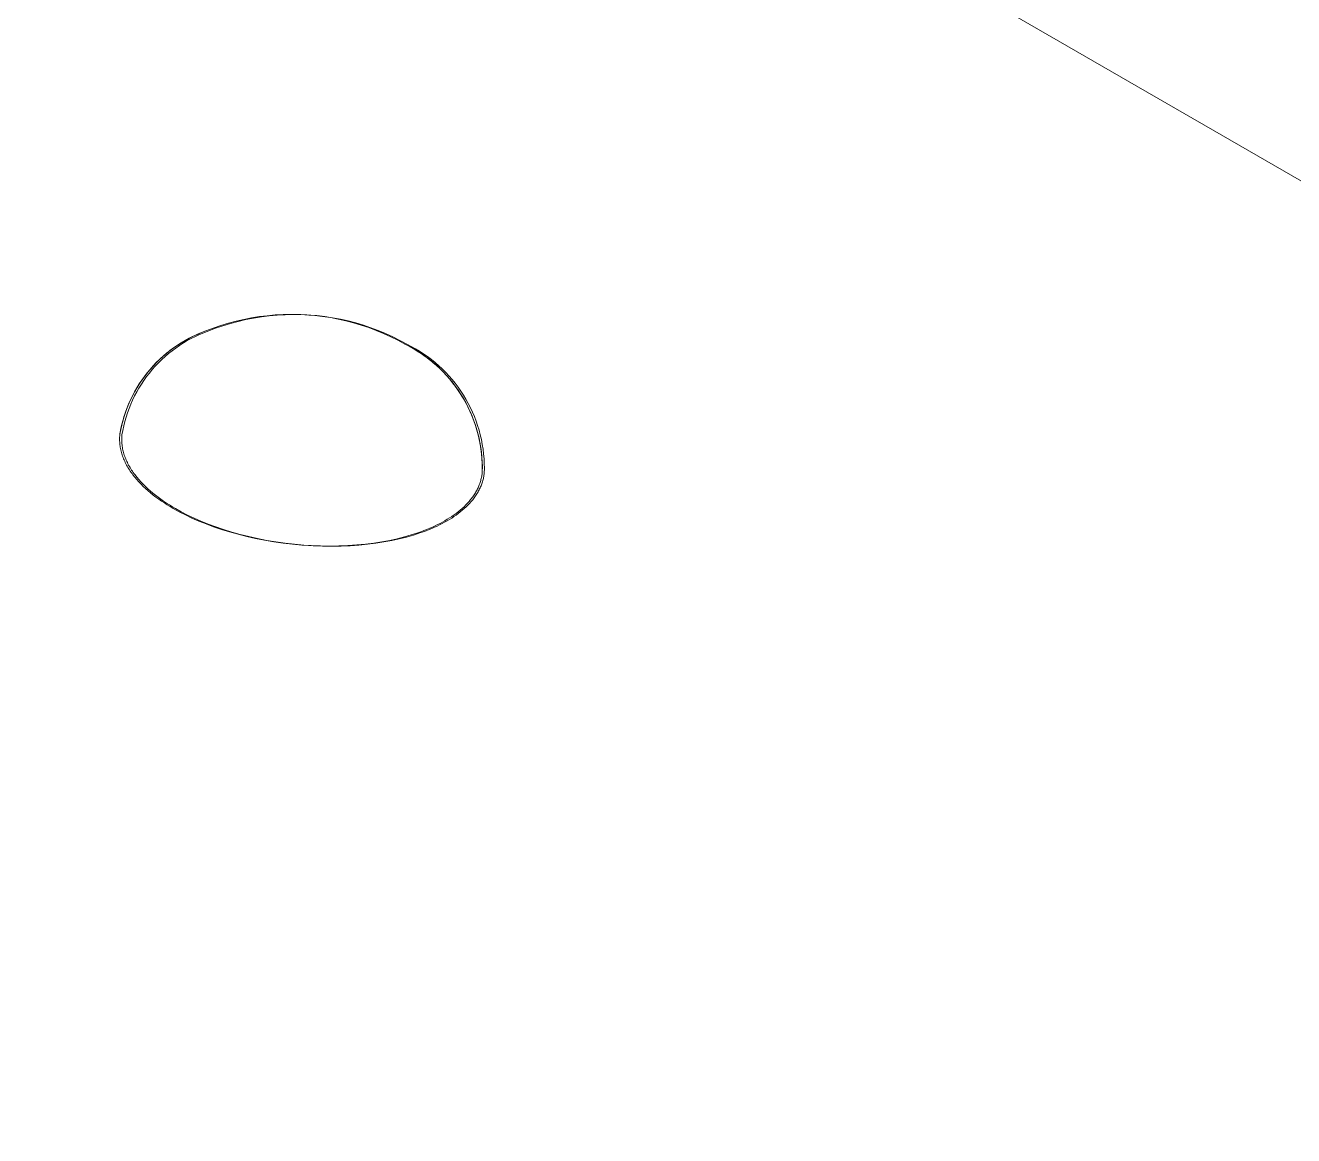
# Model space of a CAD drawing. Header units: inches. Extents: x -4 to 147, y -1 to 99.
# Drawn here: x 133.913 to 135.537, y 38.566 to 39.989 of the extents above; entities that cross this region are included whole.
import ezdxf

# ---------------------------------------------------------------- set-up
doc = ezdxf.new("R2010")
doc.units = ezdxf.units.IN
doc.layers.add('ZANO_R', color=7, linetype='Continuous', lineweight=0)

msp = doc.modelspace()

# ---------------------------------------------------------------- linework, layer by layer
at = {"layer": 'ZANO_R'}
for p, q in [((133.74971, 40.827), (140.13003, 37.14332)), ((134.20233, 39.61376), (134.21236, 39.61536)), ((134.20233, 39.61376), (134.21236, 39.61536)), ((134.20233, 39.61376), (134.21236, 39.61536)), ((134.20233, 39.61376), (134.21236, 39.61536)), ((134.20502, 39.61356), (134.21505, 39.61517)), ((134.21236, 39.61536), (134.22245, 39.61662)), ((134.21236, 39.61536), (134.22245, 39.61662)), ((134.21236, 39.61536), (134.22245, 39.61662)), ((134.21236, 39.61536), (134.22245, 39.61662)), ((134.21505, 39.61517), (134.22513, 39.61642)), ((134.22245, 39.61662), (134.23257, 39.61753)), ((134.22245, 39.61662), (134.23257, 39.61753)), ((134.22245, 39.61662), (134.23257, 39.61753)), ((134.22245, 39.61662), (134.23257, 39.61753)), ((134.22513, 39.61642), (134.23526, 39.61733)), ((134.23257, 39.61753), (134.24271, 39.61809)), ((134.23257, 39.61753), (134.24271, 39.61809)), ((134.23257, 39.61753), (134.24271, 39.61809)), ((134.23257, 39.61753), (134.24271, 39.61809)), ((134.23526, 39.61733), (134.2454, 39.61789)), ((134.24271, 39.61809), (134.25287, 39.6183)), ((134.24271, 39.61809), (134.25287, 39.6183)), ((134.24271, 39.61809), (134.25287, 39.61829)), ((134.24271, 39.61809), (134.25287, 39.61829)), ((134.2454, 39.61789), (134.25556, 39.6181)), ((134.25287, 39.6183), (134.26303, 39.61816)), ((134.25287, 39.6183), (134.26303, 39.61816)), ((134.25287, 39.61829), (134.26303, 39.61815)), ((134.25287, 39.61829), (134.26303, 39.61815)), ((134.25556, 39.6181), (134.26572, 39.61796)), ((134.26303, 39.61816), (134.27318, 39.61766)), ((134.26303, 39.61816), (134.27318, 39.61766)), ((134.26303, 39.61815), (134.27318, 39.61766)), ((134.26303, 39.61815), (134.27318, 39.61766)), ((134.26572, 39.61796), (134.27587, 39.61747)), ((134.27318, 39.61766), (134.28331, 39.61682)), ((134.27318, 39.61766), (134.28331, 39.61682)), ((134.27318, 39.61766), (134.28331, 39.61682)), ((134.27318, 39.61766), (134.28331, 39.61682)), ((134.27587, 39.61747), (134.286, 39.61663)), ((134.28331, 39.61682), (134.2934, 39.61563)), ((134.28331, 39.61682), (134.2934, 39.61563)), ((134.28331, 39.61682), (134.2934, 39.61564)), ((134.28331, 39.61682), (134.2934, 39.61564)), ((134.286, 39.61663), (134.29609, 39.61544)), ((134.2934, 39.61564), (134.30345, 39.6141)), ((134.2934, 39.61564), (134.30345, 39.6141)), ((134.2934, 39.61563), (134.30345, 39.6141)), ((134.2934, 39.61563), (134.30345, 39.6141)), ((134.29609, 39.61544), (134.30614, 39.6139)), ((134.14382, 39.59699), (134.15331, 39.60062)), ((134.14382, 39.59699), (134.15331, 39.60062)), ((134.14382, 39.59699), (134.15331, 39.60062)), ((134.14382, 39.59699), (134.15331, 39.60062)), ((134.1465, 39.5968), (134.156, 39.60043)), ((134.15331, 39.60062), (134.16292, 39.60392)), ((134.15331, 39.60062), (134.16292, 39.60392)), ((134.15331, 39.60062), (134.16292, 39.60392)), ((134.15331, 39.60062), (134.16292, 39.60392)), ((134.156, 39.60043), (134.16561, 39.60373)), ((134.16292, 39.60392), (134.17264, 39.60689)), ((134.16292, 39.60392), (134.17264, 39.60689)), ((134.16292, 39.60392), (134.17264, 39.60689)), ((134.16292, 39.60392), (134.17264, 39.60689)), ((134.16561, 39.60373), (134.17533, 39.60669)), ((134.17264, 39.60689), (134.18245, 39.60952)), ((134.17264, 39.60689), (134.18245, 39.60952)), ((134.17264, 39.60689), (134.18245, 39.60952)), ((134.17264, 39.60689), (134.18245, 39.60952)), ((134.17533, 39.60669), (134.18514, 39.60932)), ((134.18245, 39.60952), (134.19235, 39.61181)), ((134.18245, 39.60952), (134.19235, 39.61181)), ((134.18245, 39.60952), (134.19235, 39.61181)), ((134.18245, 39.60952), (134.19235, 39.61181)), ((134.18514, 39.60932), (134.19504, 39.61161)), ((134.19235, 39.61181), (134.20233, 39.61376)), ((134.19235, 39.61181), (134.20233, 39.61376)), ((134.19235, 39.61181), (134.20233, 39.61376)), ((134.19235, 39.61181), (134.20233, 39.61376)), ((134.19504, 39.61161), (134.20502, 39.61356)), ((134.30345, 39.6141), (134.31343, 39.61222)), ((134.30345, 39.6141), (134.31343, 39.61222)), ((134.30345, 39.6141), (134.31343, 39.61222)), ((134.30345, 39.6141), (134.31343, 39.61222)), ((134.30614, 39.6139), (134.31612, 39.61202)), ((134.31343, 39.61222), (134.32335, 39.61)), ((134.31343, 39.61222), (134.32335, 39.61)), ((134.31343, 39.61222), (134.32335, 39.61)), ((134.31343, 39.61222), (134.32335, 39.61)), ((134.31612, 39.61202), (134.32604, 39.6098)), ((134.32335, 39.61), (134.33318, 39.60743)), ((134.32335, 39.61), (134.33318, 39.60743)), ((134.32335, 39.61), (134.33318, 39.60743)), ((134.32335, 39.61), (134.33318, 39.60743)), ((134.32604, 39.6098), (134.33587, 39.60724)), ((134.33318, 39.60743), (134.34292, 39.60453)), ((134.33318, 39.60743), (134.34292, 39.60453)), ((134.33318, 39.60743), (134.34292, 39.60453)), ((134.33318, 39.60743), (134.34292, 39.60453)), ((134.33587, 39.60724), (134.34561, 39.60434)), ((134.34292, 39.60453), (134.35255, 39.6013)), ((134.34292, 39.60453), (134.35255, 39.6013)), ((134.34292, 39.60453), (134.35256, 39.6013)), ((134.34292, 39.60453), (134.35256, 39.6013)), ((134.34561, 39.60434), (134.35524, 39.6011)), ((134.35255, 39.6013), (134.36207, 39.59773)), ((134.35255, 39.6013), (134.36207, 39.59773)), ((134.35256, 39.6013), (134.36207, 39.59773)), ((134.35256, 39.6013), (134.36207, 39.59773)), ((134.35524, 39.6011), (134.36476, 39.59754)), ((134.11229, 39.58182), (134.11732, 39.5848)), ((134.11229, 39.58182), (134.11732, 39.5848)), ((134.11245, 39.5819), (134.11745, 39.58486)), ((134.11271, 39.58203), (134.11767, 39.58496)), ((134.11498, 39.58163), (134.12, 39.5846)), ((134.11732, 39.5848), (134.12244, 39.5876)), ((134.11732, 39.5848), (134.12244, 39.5876)), ((134.11745, 39.58486), (134.12255, 39.58764)), ((134.11767, 39.58496), (134.12273, 39.58772)), ((134.12, 39.5846), (134.12513, 39.5874)), ((134.12244, 39.5876), (134.12766, 39.59022)), ((134.12244, 39.5876), (134.12766, 39.59022)), ((134.12255, 39.58764), (134.12774, 39.59025)), ((134.12273, 39.58772), (134.12788, 39.5903)), ((134.12513, 39.5874), (134.13035, 39.59003)), ((134.12766, 39.59022), (134.13297, 39.59266)), ((134.12766, 39.59022), (134.13297, 39.59266)), ((134.12774, 39.59025), (134.13302, 39.59268)), ((134.12788, 39.5903), (134.13312, 39.59271)), ((134.13035, 39.59003), (134.13566, 39.59247)), ((134.13297, 39.59266), (134.13835, 39.59492)), ((134.13297, 39.59266), (134.13835, 39.59492)), ((134.13302, 39.59268), (134.13838, 39.59493)), ((134.13312, 39.59271), (134.13843, 39.59494)), ((134.13566, 39.59247), (134.14104, 39.59473)), ((134.13835, 39.59492), (134.14382, 39.59699)), ((134.13835, 39.59492), (134.14382, 39.59699)), ((134.13838, 39.59493), (134.14382, 39.59699)), ((134.13843, 39.59494), (134.14382, 39.59699)), ((134.14104, 39.59473), (134.1465, 39.5968)), ((134.36207, 39.59773), (134.37146, 39.59384)), ((134.36207, 39.59773), (134.37146, 39.59384)), ((134.36207, 39.59773), (134.37146, 39.59384)), ((134.36207, 39.59773), (134.37146, 39.59384)), ((134.36476, 39.59754), (134.37415, 39.59365)), ((134.37146, 39.59384), (134.38071, 39.58963)), ((134.37146, 39.59384), (134.38071, 39.58963)), ((134.37146, 39.59384), (134.38071, 39.58963)), ((134.37146, 39.59384), (134.38071, 39.58963)), ((134.37415, 39.59365), (134.3834, 39.58943)), ((134.38071, 39.58963), (134.3898, 39.5851)), ((134.38071, 39.58963), (134.3898, 39.5851)), ((134.38071, 39.58963), (134.3898, 39.5851)), ((134.38071, 39.58963), (134.3898, 39.5851)), ((134.3834, 39.58943), (134.39249, 39.58491)), ((134.3898, 39.5851), (134.39874, 39.58026)), ((134.3898, 39.5851), (134.39874, 39.58026)), ((134.3898, 39.5851), (134.39874, 39.58026)), ((134.3898, 39.5851), (134.39874, 39.58026)), ((134.39249, 39.58491), (134.40143, 39.58007)), ((134.08885, 39.56445), (134.09329, 39.56824)), ((134.08885, 39.56445), (134.09329, 39.56824)), ((134.08911, 39.56465), (134.09353, 39.56842)), ((134.08952, 39.56497), (134.09392, 39.5687)), ((134.09154, 39.56426), (134.09598, 39.56805)), ((134.09329, 39.56824), (134.09787, 39.57188)), ((134.09329, 39.56824), (134.09787, 39.57188)), ((134.09353, 39.56842), (134.09809, 39.57203)), ((134.09392, 39.5687), (134.09845, 39.57227)), ((134.09598, 39.56805), (134.10055, 39.57169)), ((134.09787, 39.57188), (134.10256, 39.57536)), ((134.09787, 39.57188), (134.10256, 39.57536)), ((134.09809, 39.57203), (134.10276, 39.57548)), ((134.09845, 39.57227), (134.10309, 39.57568)), ((134.10055, 39.57169), (134.10525, 39.57516)), ((134.10256, 39.57536), (134.10737, 39.57867)), ((134.10256, 39.57536), (134.10737, 39.57867)), ((134.10276, 39.57548), (134.10755, 39.57877)), ((134.10309, 39.57568), (134.10784, 39.57894)), ((134.10525, 39.57516), (134.11006, 39.57848)), ((134.10737, 39.57867), (134.11229, 39.58182)), ((134.10737, 39.57867), (134.11229, 39.58182)), ((134.10755, 39.57877), (134.11245, 39.5819)), ((134.10784, 39.57894), (134.11271, 39.58203)), ((134.11006, 39.57848), (134.11498, 39.58163)), ((134.39874, 39.58026), (134.40424, 39.57746)), ((134.39874, 39.58026), (134.40422, 39.57746)), ((134.39874, 39.58026), (134.40424, 39.57746)), ((134.39874, 39.58026), (134.40418, 39.57748)), ((134.40143, 39.58007), (134.40693, 39.57726)), ((134.40418, 39.57748), (134.40952, 39.57451)), ((134.40422, 39.57746), (134.4096, 39.57447)), ((134.40424, 39.57746), (134.40963, 39.57446)), ((134.40424, 39.57746), (134.40963, 39.57446)), ((134.40693, 39.57726), (134.41232, 39.57426)), ((134.40952, 39.57451), (134.41475, 39.57135)), ((134.4096, 39.57447), (134.41487, 39.5713)), ((134.40963, 39.57446), (134.41492, 39.57128)), ((134.40963, 39.57446), (134.41492, 39.57128)), ((134.41232, 39.57426), (134.41761, 39.57108)), ((134.41475, 39.57135), (134.41987, 39.56802)), ((134.41487, 39.5713), (134.42003, 39.56794)), ((134.41492, 39.57128), (134.4201, 39.56791)), ((134.41492, 39.57128), (134.4201, 39.56791)), ((134.41761, 39.57108), (134.42279, 39.56771)), ((134.41987, 39.56802), (134.42488, 39.56452)), ((134.42003, 39.56794), (134.42507, 39.56441)), ((134.4201, 39.56791), (134.42515, 39.56436)), ((134.4201, 39.56791), (134.42515, 39.56436)), ((134.42279, 39.56771), (134.42784, 39.56417)), ((134.07246, 39.54782), (134.07634, 39.55219)), ((134.07246, 39.54782), (134.07634, 39.55219)), ((134.07276, 39.54815), (134.07663, 39.55248)), ((134.07325, 39.54867), (134.07711, 39.55295)), ((134.07515, 39.54763), (134.07903, 39.55199)), ((134.07634, 39.55219), (134.08037, 39.55642)), ((134.07634, 39.55219), (134.08037, 39.55642)), ((134.07663, 39.55248), (134.08065, 39.55668)), ((134.07711, 39.55295), (134.08111, 39.5571)), ((134.07903, 39.55199), (134.08306, 39.55622)), ((134.08037, 39.55642), (134.08454, 39.56051)), ((134.08037, 39.55642), (134.08454, 39.56051)), ((134.08065, 39.55668), (134.08481, 39.56074)), ((134.08111, 39.5571), (134.08525, 39.56111)), ((134.08306, 39.55622), (134.08723, 39.56031)), ((134.08454, 39.56051), (134.08885, 39.56445)), ((134.08454, 39.56051), (134.08885, 39.56445)), ((134.08481, 39.56074), (134.08911, 39.56465)), ((134.08525, 39.56111), (134.08952, 39.56497)), ((134.08723, 39.56031), (134.09154, 39.56426)), ((134.42488, 39.56452), (134.42976, 39.56084)), ((134.42507, 39.56441), (134.42999, 39.5607)), ((134.42515, 39.56436), (134.43008, 39.56065)), ((134.42515, 39.56436), (134.43008, 39.56065)), ((134.42784, 39.56417), (134.43277, 39.56045)), ((134.42976, 39.56084), (134.43451, 39.557)), ((134.42999, 39.5607), (134.43477, 39.55683)), ((134.43008, 39.56065), (134.43487, 39.55676)), ((134.43008, 39.56065), (134.43487, 39.55676)), ((134.43277, 39.56045), (134.43756, 39.55656)), ((134.43451, 39.557), (134.43913, 39.553)), ((134.43477, 39.55683), (134.43941, 39.55279)), ((134.43487, 39.55676), (134.43953, 39.5527)), ((134.43487, 39.55676), (134.43953, 39.5527)), ((134.43756, 39.55656), (134.44222, 39.55251)), ((134.43913, 39.553), (134.4436, 39.54884)), ((134.43941, 39.55279), (134.44392, 39.54859)), ((134.43953, 39.5527), (134.44404, 39.54849)), ((134.43953, 39.5527), (134.44404, 39.54849)), ((134.44222, 39.55251), (134.44673, 39.5483)), ((134.05851, 39.5291), (134.06175, 39.53396)), ((134.05851, 39.5291), (134.06175, 39.53396)), ((134.05882, 39.52957), (134.06206, 39.53439)), ((134.05932, 39.53032), (134.06257, 39.53508)), ((134.0612, 39.52891), (134.06444, 39.53376)), ((134.06175, 39.53396), (134.06516, 39.5387)), ((134.06175, 39.53396), (134.06516, 39.5387)), ((134.06206, 39.53439), (134.06547, 39.53909)), ((134.06257, 39.53508), (134.06598, 39.53973)), ((134.06444, 39.53376), (134.06785, 39.53851)), ((134.06516, 39.5387), (134.06874, 39.54333)), ((134.06516, 39.5387), (134.06874, 39.54333)), ((134.06547, 39.53909), (134.06904, 39.54368)), ((134.06598, 39.53973), (134.06954, 39.54426)), ((134.06785, 39.53851), (134.07142, 39.54313)), ((134.06874, 39.54333), (134.07246, 39.54782)), ((134.06874, 39.54333), (134.07246, 39.54782)), ((134.06904, 39.54368), (134.07276, 39.54815)), ((134.06954, 39.54426), (134.07325, 39.54867)), ((134.07142, 39.54313), (134.07515, 39.54763)), ((134.4436, 39.54884), (134.44793, 39.54453)), ((134.44392, 39.54859), (134.44827, 39.54424)), ((134.44404, 39.54849), (134.4484, 39.54412)), ((134.44404, 39.54849), (134.4484, 39.54412)), ((134.44673, 39.5483), (134.45109, 39.54393)), ((134.44793, 39.54453), (134.45211, 39.54008)), ((134.44827, 39.54424), (134.45247, 39.53974)), ((134.4484, 39.54412), (134.4526, 39.5396)), ((134.4484, 39.54412), (134.4526, 39.5396)), ((134.45109, 39.54393), (134.45529, 39.53941)), ((134.45211, 39.54008), (134.45613, 39.53548)), ((134.45247, 39.53974), (134.45651, 39.53509)), ((134.4526, 39.5396), (134.45665, 39.53494)), ((134.4526, 39.5396), (134.45665, 39.53494)), ((134.45529, 39.53941), (134.45934, 39.53475)), ((134.45613, 39.53548), (134.46, 39.53074)), ((134.45651, 39.53509), (134.46038, 39.53031)), ((134.45665, 39.53494), (134.46053, 39.53014)), ((134.45665, 39.53494), (134.46053, 39.53014)), ((134.45934, 39.53475), (134.46322, 39.52995)), ((134.04981, 39.5139), (134.05253, 39.51907)), ((134.04981, 39.5139), (134.05253, 39.51907)), ((134.0501, 39.51448), (134.05283, 39.51961)), ((134.05058, 39.51542), (134.05332, 39.52048)), ((134.05249, 39.51371), (134.05522, 39.51887)), ((134.05253, 39.51907), (134.05543, 39.52414)), ((134.05253, 39.51907), (134.05543, 39.52414)), ((134.05283, 39.51961), (134.05574, 39.52464)), ((134.05332, 39.52048), (134.05624, 39.52545)), ((134.05522, 39.51887), (134.05812, 39.52394)), ((134.05543, 39.52414), (134.05851, 39.5291)), ((134.05543, 39.52414), (134.05851, 39.5291)), ((134.05574, 39.52464), (134.05882, 39.52957)), ((134.05624, 39.52545), (134.05932, 39.53032)), ((134.05812, 39.52394), (134.0612, 39.52891)), ((134.46, 39.53074), (134.46369, 39.52588)), ((134.46038, 39.53031), (134.46409, 39.5254)), ((134.46053, 39.53014), (134.46424, 39.52521)), ((134.46053, 39.53014), (134.46424, 39.52521)), ((134.46322, 39.52995), (134.46693, 39.52501)), ((134.46369, 39.52588), (134.46722, 39.52089)), ((134.46409, 39.5254), (134.46762, 39.52036)), ((134.46424, 39.52521), (134.46778, 39.52015)), ((134.46424, 39.52521), (134.46778, 39.52015)), ((134.46693, 39.52501), (134.47047, 39.51996)), ((134.46722, 39.52089), (134.47058, 39.51579)), ((134.46762, 39.52036), (134.47098, 39.5152)), ((134.46778, 39.52015), (134.47114, 39.51497)), ((134.46778, 39.52015), (134.47114, 39.51497)), ((134.47047, 39.51996), (134.47383, 39.51478)), ((134.04271, 39.49788), (134.04489, 39.5033)), ((134.04271, 39.49788), (134.04489, 39.5033)), ((134.04296, 39.49858), (134.04516, 39.50396)), ((134.04338, 39.4997), (134.0456, 39.50502)), ((134.04489, 39.5033), (134.04726, 39.50864)), ((134.04489, 39.5033), (134.04726, 39.50864)), ((134.04516, 39.50396), (134.04754, 39.50926)), ((134.0454, 39.49769), (134.04758, 39.50311)), ((134.0456, 39.50502), (134.048, 39.51026)), ((134.04726, 39.50864), (134.04981, 39.5139)), ((134.04726, 39.50864), (134.04981, 39.5139)), ((134.04754, 39.50926), (134.0501, 39.51448)), ((134.04758, 39.50311), (134.04995, 39.50845)), ((134.048, 39.51026), (134.05058, 39.51542)), ((134.04995, 39.50845), (134.05249, 39.51371)), ((134.47058, 39.51579), (134.47375, 39.51057)), ((134.47098, 39.5152), (134.47416, 39.50992)), ((134.47114, 39.51497), (134.47431, 39.50968)), ((134.47114, 39.51497), (134.47431, 39.50968)), ((134.47375, 39.51057), (134.47675, 39.50524)), ((134.47383, 39.51478), (134.477, 39.50948)), ((134.47416, 39.50992), (134.47715, 39.50454)), ((134.47431, 39.50968), (134.4773, 39.50428)), ((134.47431, 39.50968), (134.4773, 39.50428)), ((134.47675, 39.50524), (134.47956, 39.49982)), ((134.477, 39.50948), (134.47999, 39.50408)), ((134.47715, 39.50454), (134.47995, 39.49906)), ((134.4773, 39.50428), (134.4801, 39.49877)), ((134.4773, 39.50428), (134.4801, 39.49877)), ((134.47999, 39.50408), (134.48279, 39.49858)), ((134.03731, 39.48122), (134.03892, 39.48684)), ((134.03731, 39.48122), (134.03892, 39.48684)), ((134.0375, 39.48203), (134.03913, 39.48761)), ((134.03781, 39.48334), (134.03948, 39.48886)), ((134.03892, 39.48684), (134.04072, 39.49239)), ((134.03892, 39.48684), (134.04072, 39.49239)), ((134.03913, 39.48761), (134.04095, 39.49312)), ((134.03948, 39.48886), (134.04134, 39.49431)), ((134.04, 39.48103), (134.04161, 39.48664)), ((134.04072, 39.49239), (134.04271, 39.49788)), ((134.04072, 39.49239), (134.04271, 39.49788)), ((134.04095, 39.49312), (134.04296, 39.49858)), ((134.04134, 39.49431), (134.04338, 39.4997)), ((134.04161, 39.48664), (134.04341, 39.4922)), ((134.04341, 39.4922), (134.0454, 39.49769)), ((134.47956, 39.49982), (134.48218, 39.4943)), ((134.47995, 39.49906), (134.48256, 39.49349)), ((134.4801, 39.49877), (134.4827, 39.49318)), ((134.4801, 39.49877), (134.4827, 39.49318)), ((134.48218, 39.4943), (134.48461, 39.48869)), ((134.48256, 39.49349), (134.48497, 39.48783)), ((134.4827, 39.49318), (134.48511, 39.48749)), ((134.4827, 39.49318), (134.48511, 39.48749)), ((134.48279, 39.49858), (134.48539, 39.49298)), ((134.48461, 39.48869), (134.48685, 39.48301)), ((134.48497, 39.48783), (134.48719, 39.48208)), ((134.48511, 39.48749), (134.48732, 39.48173)), ((134.48511, 39.48749), (134.48732, 39.48173)), ((134.48539, 39.49298), (134.4878, 39.4873)), ((134.4878, 39.4873), (134.49001, 39.48153)), ((134.03365, 39.46409), (134.03468, 39.46984)), ((134.03365, 39.46409), (134.03468, 39.46984)), ((134.03375, 39.46501), (134.03481, 39.47072)), ((134.03393, 39.4665), (134.03503, 39.47216)), ((134.03468, 39.46984), (134.03589, 39.47555)), ((134.03468, 39.46984), (134.03589, 39.47555)), ((134.03481, 39.47072), (134.03606, 39.4764)), ((134.03503, 39.47216), (134.03633, 39.47777)), ((134.03589, 39.47555), (134.03731, 39.48122)), ((134.03589, 39.47555), (134.03731, 39.48122)), ((134.03606, 39.4764), (134.0375, 39.48203)), ((134.03633, 39.47777), (134.03781, 39.48334)), ((134.03634, 39.46389), (134.03736, 39.46965)), ((134.03736, 39.46965), (134.03858, 39.47536)), ((134.03858, 39.47536), (134.04, 39.48103)), ((134.48685, 39.48301), (134.48889, 39.47725)), ((134.48719, 39.48208), (134.4892, 39.47627)), ((134.48732, 39.48173), (134.48932, 39.47589)), ((134.48732, 39.48173), (134.48932, 39.47589)), ((134.48889, 39.47725), (134.49073, 39.47142)), ((134.4892, 39.47627), (134.49101, 39.47039)), ((134.48932, 39.47589), (134.49112, 39.46999)), ((134.48932, 39.47589), (134.49112, 39.46999)), ((134.49001, 39.48153), (134.49201, 39.4757)), ((134.49073, 39.47142), (134.49236, 39.46553)), ((134.49101, 39.47039), (134.49262, 39.46444)), ((134.49112, 39.46999), (134.49272, 39.46402)), ((134.49112, 39.46999), (134.49272, 39.46402)), ((134.49201, 39.4757), (134.49381, 39.46979)), ((134.49381, 39.46979), (134.49541, 39.46383)), ((134.03335, 39.45927), (134.03333, 39.45766)), ((134.03335, 39.45927), (134.03333, 39.45766)), ((134.03333, 39.45766), (134.03336, 39.45604)), ((134.03333, 39.45766), (134.03336, 39.45604)), ((134.0334, 39.46088), (134.03335, 39.45927)), ((134.0334, 39.46088), (134.03335, 39.45927)), ((134.03336, 39.45604), (134.03344, 39.45442)), ((134.03336, 39.45604), (134.03344, 39.45442)), ((134.03351, 39.46249), (134.0334, 39.46088)), ((134.03351, 39.46249), (134.0334, 39.46088)), ((134.03344, 39.45442), (134.03356, 39.4528)), ((134.03344, 39.45442), (134.03356, 39.4528)), ((134.03365, 39.46409), (134.03351, 39.46249)), ((134.03365, 39.46409), (134.03351, 39.46249)), ((134.03356, 39.4528), (134.03372, 39.45118)), ((134.03356, 39.4528), (134.03372, 39.45118)), ((134.03602, 39.45747), (134.03603, 39.45908)), ((134.03605, 39.45585), (134.03602, 39.45747)), ((134.03603, 39.45908), (134.03609, 39.46069)), ((134.03613, 39.45423), (134.03605, 39.45585)), ((134.03609, 39.46069), (134.0362, 39.46229)), ((134.03625, 39.45261), (134.03613, 39.45423)), ((134.0362, 39.46229), (134.03634, 39.46389)), ((134.03641, 39.45098), (134.03625, 39.45261)), ((134.49236, 39.46553), (134.4938, 39.4596)), ((134.49262, 39.46444), (134.49402, 39.45845)), ((134.49272, 39.46402), (134.4941, 39.45801)), ((134.49272, 39.46402), (134.4941, 39.45801)), ((134.4938, 39.4596), (134.49503, 39.45361)), ((134.49402, 39.45845), (134.49521, 39.45241)), ((134.4941, 39.45801), (134.49527, 39.45195)), ((134.4941, 39.45801), (134.49527, 39.45195)), ((134.49503, 39.45361), (134.49605, 39.44759)), ((134.49521, 39.45241), (134.49619, 39.44633)), ((134.49541, 39.46383), (134.49679, 39.45781)), ((134.49679, 39.45781), (134.49796, 39.45175)), ((134.03372, 39.45118), (134.03393, 39.44955)), ((134.03372, 39.45118), (134.03393, 39.44955)), ((134.03393, 39.44955), (134.03418, 39.44792)), ((134.03393, 39.44955), (134.03418, 39.44792)), ((134.03418, 39.44792), (134.03448, 39.44629)), ((134.03418, 39.44792), (134.03448, 39.44629)), ((134.03448, 39.44629), (134.03482, 39.44467)), ((134.03448, 39.44629), (134.03482, 39.44467)), ((134.03482, 39.44467), (134.03521, 39.44304)), ((134.03482, 39.44467), (134.03521, 39.44304)), ((134.03521, 39.44304), (134.03563, 39.44141)), ((134.03521, 39.44304), (134.03563, 39.44141)), ((134.03563, 39.44141), (134.0361, 39.43978)), ((134.03563, 39.44141), (134.0361, 39.43978)), ((134.0361, 39.43978), (134.03662, 39.43816)), ((134.0361, 39.43978), (134.03662, 39.43816)), ((134.03662, 39.44935), (134.03641, 39.45098)), ((134.03687, 39.44773), (134.03662, 39.44935)), ((134.03662, 39.43816), (134.03717, 39.43654)), ((134.03662, 39.43816), (134.03717, 39.43654)), ((134.03717, 39.4461), (134.03687, 39.44773)), ((134.03751, 39.44447), (134.03717, 39.4461)), ((134.03717, 39.43654), (134.03777, 39.43492)), ((134.03717, 39.43654), (134.03777, 39.43492)), ((134.03789, 39.44284), (134.03751, 39.44447)), ((134.03832, 39.44121), (134.03789, 39.44284)), ((134.03879, 39.43959), (134.03832, 39.44121)), ((134.03931, 39.43796), (134.03879, 39.43959)), ((134.03986, 39.43634), (134.03931, 39.43796)), ((134.04046, 39.43472), (134.03986, 39.43634)), ((134.49527, 39.45195), (134.49623, 39.44585)), ((134.49527, 39.45195), (134.49623, 39.44585)), ((134.49605, 39.44759), (134.49686, 39.44153)), ((134.49619, 39.44633), (134.49695, 39.44023)), ((134.49623, 39.44585), (134.49698, 39.43972)), ((134.49623, 39.44585), (134.49698, 39.43972)), ((134.49686, 39.44153), (134.49747, 39.43545)), ((134.49695, 39.44023), (134.49751, 39.4341)), ((134.49698, 39.43972), (134.49752, 39.43357)), ((134.49698, 39.43972), (134.49752, 39.43357)), ((134.49796, 39.45175), (134.49892, 39.44565)), ((134.49892, 39.44565), (134.49967, 39.43953)), ((134.49967, 39.43953), (134.5002, 39.43338)), ((134.03777, 39.43492), (134.03841, 39.4333)), ((134.03777, 39.43492), (134.03841, 39.4333)), ((134.03841, 39.4333), (134.03909, 39.43169)), ((134.03841, 39.4333), (134.03909, 39.43169)), ((134.03909, 39.43169), (134.03982, 39.43008)), ((134.03909, 39.43169), (134.03982, 39.43008)), ((134.03982, 39.43008), (134.04058, 39.42847)), ((134.03982, 39.43008), (134.04058, 39.42847)), ((134.0411, 39.4331), (134.04046, 39.43472)), ((134.04058, 39.42847), (134.04139, 39.42687)), ((134.04058, 39.42847), (134.04139, 39.42687)), ((134.04178, 39.43149), (134.0411, 39.4331)), ((134.04139, 39.42687), (134.04223, 39.42528)), ((134.04139, 39.42687), (134.04223, 39.42528)), ((134.04251, 39.42988), (134.04178, 39.43149)), ((134.04223, 39.42528), (134.04312, 39.42369)), ((134.04223, 39.42528), (134.04312, 39.42369)), ((134.04327, 39.42828), (134.04251, 39.42988)), ((134.04312, 39.42369), (134.04404, 39.4221)), ((134.04312, 39.42369), (134.04404, 39.4221)), ((134.04408, 39.42668), (134.04327, 39.42828)), ((134.04404, 39.4221), (134.045, 39.42053)), ((134.04404, 39.4221), (134.045, 39.42053)), ((134.04492, 39.42508), (134.04408, 39.42668)), ((134.04581, 39.42349), (134.04492, 39.42508)), ((134.045, 39.42053), (134.046, 39.41895)), ((134.045, 39.42053), (134.046, 39.41895)), ((134.04673, 39.42191), (134.04581, 39.42349)), ((134.04769, 39.42033), (134.04673, 39.42191)), ((134.04869, 39.41876), (134.04769, 39.42033)), ((134.49747, 39.43545), (134.49787, 39.42936)), ((134.49751, 39.4341), (134.49785, 39.42795)), ((134.49752, 39.43357), (134.49783, 39.42741)), ((134.49752, 39.43357), (134.49783, 39.42741)), ((134.49783, 39.42741), (134.49794, 39.42124)), ((134.49783, 39.42741), (134.49794, 39.42124)), ((134.49794, 39.42124), (134.49783, 39.41507)), ((134.49794, 39.42124), (134.49783, 39.41507)), ((134.49785, 39.42795), (134.49797, 39.4218)), ((134.49787, 39.42936), (134.49805, 39.42325)), ((134.49797, 39.4218), (134.49788, 39.41564)), ((134.49805, 39.42325), (134.49803, 39.41714)), ((134.5002, 39.43338), (134.50052, 39.42721)), ((134.50063, 39.42104), (134.50051, 39.41487)), ((134.50052, 39.42721), (134.50063, 39.42104)), ((134.046, 39.41895), (134.04704, 39.41739)), ((134.046, 39.41895), (134.04704, 39.41739)), ((134.04704, 39.41739), (134.04811, 39.41584)), ((134.04704, 39.41739), (134.04811, 39.41584)), ((134.04811, 39.41584), (134.04923, 39.41429)), ((134.04811, 39.41584), (134.04923, 39.41429)), ((134.04973, 39.4172), (134.04869, 39.41876)), ((134.04923, 39.41429), (134.05037, 39.41275)), ((134.04923, 39.41429), (134.05037, 39.41275)), ((134.0508, 39.41564), (134.04973, 39.4172)), ((134.05037, 39.41275), (134.05277, 39.4097)), ((134.05037, 39.41275), (134.05277, 39.4097)), ((134.05191, 39.41409), (134.0508, 39.41564)), ((134.05306, 39.41255), (134.05191, 39.41409)), ((134.05277, 39.4097), (134.05531, 39.40668)), ((134.05277, 39.4097), (134.05531, 39.40668)), ((134.05546, 39.4095), (134.05306, 39.41255)), ((134.05531, 39.40668), (134.05798, 39.40371)), ((134.05531, 39.40668), (134.05798, 39.40371)), ((134.058, 39.40649), (134.05546, 39.4095)), ((134.05798, 39.40371), (134.06077, 39.40078)), ((134.05798, 39.40371), (134.06077, 39.40078)), ((134.06066, 39.40351), (134.058, 39.40649)), ((134.49515, 39.40273), (134.49558, 39.40408)), ((134.49515, 39.40273), (134.49558, 39.40408)), ((134.49558, 39.40408), (134.49598, 39.40543)), ((134.49558, 39.40408), (134.49598, 39.40543)), ((134.49598, 39.40543), (134.49634, 39.40679)), ((134.49598, 39.40543), (134.49634, 39.40679)), ((134.49634, 39.40679), (134.49667, 39.40816)), ((134.49634, 39.40679), (134.49667, 39.40816)), ((134.49667, 39.40816), (134.49697, 39.40953)), ((134.49667, 39.40816), (134.49697, 39.40953)), ((134.49697, 39.40953), (134.49723, 39.41091)), ((134.49697, 39.40953), (134.49723, 39.41091)), ((134.49723, 39.41091), (134.49746, 39.41229)), ((134.49723, 39.41091), (134.49746, 39.41229)), ((134.49746, 39.41229), (134.49766, 39.41367)), ((134.49746, 39.41229), (134.49766, 39.41367)), ((134.49766, 39.41367), (134.49783, 39.41507)), ((134.49766, 39.41367), (134.49783, 39.41507)), ((134.49827, 39.40388), (134.49784, 39.40253)), ((134.49867, 39.40523), (134.49827, 39.40388)), ((134.49903, 39.4066), (134.49867, 39.40523)), ((134.49936, 39.40796), (134.49903, 39.4066)), ((134.49966, 39.40933), (134.49936, 39.40796)), ((134.49992, 39.41071), (134.49966, 39.40933)), ((134.50015, 39.41209), (134.49992, 39.41071)), ((134.50035, 39.41348), (134.50015, 39.41209)), ((134.50051, 39.41487), (134.50035, 39.41348)), ((134.06346, 39.40058), (134.06066, 39.40351)), ((134.06077, 39.40078), (134.06368, 39.39789)), ((134.06077, 39.40078), (134.06368, 39.39789)), ((134.06637, 39.3977), (134.06346, 39.40058)), ((134.06368, 39.39789), (134.06671, 39.39505)), ((134.06368, 39.39789), (134.06671, 39.39505)), ((134.0694, 39.39486), (134.06637, 39.3977)), ((134.06671, 39.39505), (134.06985, 39.39226)), ((134.06671, 39.39505), (134.06985, 39.39226)), ((134.07254, 39.39207), (134.0694, 39.39486)), ((134.06985, 39.39226), (134.07309, 39.38953)), ((134.06985, 39.39226), (134.07309, 39.38953)), ((134.07578, 39.38933), (134.07254, 39.39207)), ((134.07309, 39.38953), (134.07643, 39.38684)), ((134.07309, 39.38953), (134.07643, 39.38684)), ((134.07912, 39.38665), (134.07578, 39.38933)), ((134.48754, 39.38714), (134.48834, 39.38839)), ((134.48754, 39.38714), (134.48834, 39.38839)), ((134.48834, 39.38839), (134.48911, 39.38965)), ((134.48834, 39.38839), (134.48911, 39.38965)), ((134.48911, 39.38965), (134.48985, 39.39092)), ((134.48911, 39.38965), (134.48985, 39.39092)), ((134.48985, 39.39092), (134.49057, 39.3922)), ((134.48985, 39.39092), (134.49057, 39.3922)), ((134.49103, 39.3882), (134.49022, 39.38695)), ((134.49057, 39.3922), (134.49125, 39.39349)), ((134.49057, 39.3922), (134.49125, 39.39349)), ((134.4918, 39.38946), (134.49103, 39.3882)), ((134.49125, 39.39349), (134.4919, 39.39479)), ((134.49125, 39.39349), (134.4919, 39.39479)), ((134.49254, 39.39073), (134.4918, 39.38946)), ((134.4919, 39.39479), (134.49252, 39.39609)), ((134.4919, 39.39479), (134.49252, 39.39609)), ((134.49252, 39.39609), (134.49311, 39.3974)), ((134.49252, 39.39609), (134.49311, 39.3974)), ((134.49326, 39.39201), (134.49254, 39.39073)), ((134.49311, 39.3974), (134.49367, 39.39872)), ((134.49311, 39.3974), (134.49367, 39.39872)), ((134.49394, 39.3933), (134.49326, 39.39201)), ((134.49367, 39.39872), (134.4942, 39.40005)), ((134.49367, 39.39872), (134.4942, 39.40005)), ((134.49459, 39.39459), (134.49394, 39.3933)), ((134.4942, 39.40005), (134.49469, 39.40139)), ((134.4942, 39.40005), (134.49469, 39.40139)), ((134.49521, 39.3959), (134.49459, 39.39459)), ((134.49469, 39.40139), (134.49515, 39.40273)), ((134.49469, 39.40139), (134.49515, 39.40273)), ((134.4958, 39.39721), (134.49521, 39.3959)), ((134.49636, 39.39853), (134.4958, 39.39721)), ((134.49688, 39.39986), (134.49636, 39.39853)), ((134.49738, 39.40119), (134.49688, 39.39986)), ((134.49784, 39.40253), (134.49738, 39.40119)), ((134.07643, 39.38684), (134.07987, 39.38421)), ((134.07643, 39.38684), (134.07987, 39.38421)), ((134.08256, 39.38401), (134.07912, 39.38665)), ((134.07987, 39.38421), (134.08339, 39.38164)), ((134.07987, 39.38421), (134.08339, 39.38164)), ((134.08608, 39.38144), (134.08256, 39.38401)), ((134.08339, 39.38164), (134.08699, 39.37912)), ((134.08339, 39.38164), (134.08699, 39.37912)), ((134.08968, 39.37892), (134.08608, 39.38144)), ((134.08699, 39.37912), (134.09067, 39.37666)), ((134.08699, 39.37912), (134.09067, 39.37666)), ((134.09335, 39.37646), (134.08968, 39.37892)), ((134.09067, 39.37666), (134.09441, 39.37426)), ((134.09067, 39.37666), (134.09441, 39.37426)), ((134.0971, 39.37406), (134.09335, 39.37646)), ((134.09441, 39.37426), (134.09822, 39.37192)), ((134.09441, 39.37426), (134.09822, 39.37192)), ((134.10091, 39.37172), (134.0971, 39.37406)), ((134.09822, 39.37192), (134.10209, 39.36964)), ((134.09822, 39.37192), (134.10209, 39.36964)), ((134.10478, 39.36944), (134.10091, 39.37172)), ((134.47219, 39.36961), (134.47457, 39.37181)), ((134.47219, 39.36961), (134.47457, 39.37181)), ((134.47457, 39.37181), (134.47685, 39.37404)), ((134.47457, 39.37181), (134.47685, 39.37404)), ((134.47726, 39.37161), (134.47488, 39.36942)), ((134.47685, 39.37404), (134.47904, 39.37633)), ((134.47685, 39.37404), (134.47904, 39.37633)), ((134.47954, 39.37385), (134.47726, 39.37161)), ((134.47904, 39.37633), (134.48112, 39.37866)), ((134.47904, 39.37633), (134.48112, 39.37866)), ((134.48173, 39.37613), (134.47954, 39.37385)), ((134.48112, 39.37866), (134.48212, 39.37984)), ((134.48112, 39.37866), (134.48212, 39.37984)), ((134.48381, 39.37846), (134.48173, 39.37613)), ((134.48212, 39.37984), (134.48309, 39.38103)), ((134.48212, 39.37984), (134.48309, 39.38103)), ((134.48309, 39.38103), (134.48404, 39.38223)), ((134.48309, 39.38103), (134.48404, 39.38223)), ((134.48481, 39.37964), (134.48381, 39.37846)), ((134.48404, 39.38223), (134.48495, 39.38344)), ((134.48404, 39.38223), (134.48495, 39.38344)), ((134.48578, 39.38083), (134.48481, 39.37964)), ((134.48495, 39.38344), (134.48584, 39.38467)), ((134.48495, 39.38344), (134.48584, 39.38467)), ((134.48672, 39.38204), (134.48578, 39.38083)), ((134.48584, 39.38467), (134.4867, 39.3859)), ((134.48584, 39.38467), (134.4867, 39.3859)), ((134.4867, 39.3859), (134.48754, 39.38714)), ((134.4867, 39.3859), (134.48754, 39.38714)), ((134.48764, 39.38325), (134.48672, 39.38204)), ((134.48853, 39.38447), (134.48764, 39.38325)), ((134.48939, 39.3857), (134.48853, 39.38447)), ((134.49022, 39.38695), (134.48939, 39.3857)), ((134.10209, 39.36964), (134.10961, 39.36546)), ((134.10209, 39.36964), (134.10961, 39.36546)), ((134.1123, 39.36526), (134.10478, 39.36944)), ((134.10961, 39.36546), (134.11758, 39.36136)), ((134.10961, 39.36546), (134.11758, 39.36136)), ((134.12027, 39.36116), (134.1123, 39.36526)), ((134.11758, 39.36136), (134.126, 39.35736)), ((134.11758, 39.36136), (134.126, 39.35736)), ((134.12869, 39.35716), (134.12027, 39.36116)), ((134.126, 39.35736), (134.13485, 39.35347)), ((134.126, 39.35736), (134.13485, 39.35347)), ((134.13754, 39.35327), (134.12869, 39.35716)), ((134.4501, 39.35389), (134.45312, 39.35568)), ((134.4501, 39.35389), (134.45312, 39.35568)), ((134.45581, 39.35548), (134.45279, 39.3537)), ((134.45312, 39.35568), (134.45608, 39.35751)), ((134.45312, 39.35568), (134.45608, 39.35751)), ((134.45877, 39.35732), (134.45581, 39.35548)), ((134.45608, 39.35751), (134.45896, 39.3594)), ((134.45608, 39.35751), (134.45896, 39.3594)), ((134.46165, 39.35921), (134.45877, 39.35732)), ((134.45896, 39.3594), (134.46177, 39.36134)), ((134.45896, 39.3594), (134.46177, 39.36134)), ((134.46446, 39.36115), (134.46165, 39.35921)), ((134.46177, 39.36134), (134.4645, 39.36334)), ((134.46177, 39.36134), (134.4645, 39.36334)), ((134.46719, 39.36314), (134.46446, 39.36115)), ((134.4645, 39.36334), (134.46715, 39.36538)), ((134.4645, 39.36334), (134.46715, 39.36538)), ((134.46715, 39.36538), (134.46972, 39.36747)), ((134.46715, 39.36538), (134.46972, 39.36747)), ((134.46984, 39.36518), (134.46719, 39.36314)), ((134.46972, 39.36747), (134.47219, 39.36961)), ((134.46972, 39.36747), (134.47219, 39.36961)), ((134.47241, 39.36728), (134.46984, 39.36518)), ((134.47488, 39.36942), (134.47241, 39.36728)), ((134.13485, 39.35347), (134.14413, 39.34972)), ((134.13485, 39.35347), (134.14413, 39.34972)), ((134.14682, 39.34952), (134.13754, 39.35327)), ((134.14413, 39.34972), (134.15382, 39.34612)), ((134.14413, 39.34972), (134.15382, 39.34612)), ((134.1565, 39.34593), (134.14682, 39.34952)), ((134.15382, 39.34612), (134.16389, 39.3427)), ((134.15382, 39.34612), (134.16389, 39.3427)), ((134.16658, 39.34251), (134.1565, 39.34593)), ((134.16389, 39.3427), (134.17432, 39.33948)), ((134.16389, 39.3427), (134.17432, 39.33948)), ((134.17701, 39.33928), (134.16658, 39.34251)), ((134.17432, 39.33948), (134.18509, 39.33647)), ((134.17432, 39.33948), (134.18509, 39.33647)), ((134.18778, 39.33627), (134.17701, 39.33928)), ((134.41539, 39.3384), (134.4194, 39.33982)), ((134.41539, 39.3384), (134.4194, 39.33982)), ((134.42209, 39.33963), (134.41808, 39.33821)), ((134.4194, 39.33982), (134.4233, 39.34128)), ((134.4194, 39.33982), (134.4233, 39.34128)), ((134.42599, 39.34108), (134.42209, 39.33963)), ((134.4233, 39.34128), (134.42709, 39.34277)), ((134.4233, 39.34128), (134.42709, 39.34277)), ((134.42978, 39.34258), (134.42599, 39.34108)), ((134.42709, 39.34277), (134.43076, 39.3443)), ((134.42709, 39.34277), (134.43076, 39.3443)), ((134.43345, 39.34411), (134.42978, 39.34258)), ((134.43076, 39.3443), (134.43411, 39.34577)), ((134.43076, 39.3443), (134.43411, 39.34577)), ((134.4368, 39.34557), (134.43345, 39.34411)), ((134.43411, 39.34577), (134.43741, 39.34729)), ((134.43411, 39.34577), (134.43741, 39.34729)), ((134.4401, 39.34709), (134.4368, 39.34557)), ((134.43741, 39.34729), (134.44066, 39.34886)), ((134.43741, 39.34729), (134.44066, 39.34886)), ((134.44335, 39.34866), (134.4401, 39.34709)), ((134.44066, 39.34886), (134.44387, 39.35048)), ((134.44066, 39.34886), (134.44387, 39.35048)), ((134.44656, 39.35029), (134.44335, 39.34866)), ((134.44387, 39.35048), (134.44701, 39.35216)), ((134.44387, 39.35048), (134.44701, 39.35216)), ((134.4497, 39.35197), (134.44656, 39.35029)), ((134.44701, 39.35216), (134.4501, 39.35389)), ((134.44701, 39.35216), (134.4501, 39.35389)), ((134.45279, 39.3537), (134.4497, 39.35197)), ((134.18509, 39.33647), (134.19617, 39.33369)), ((134.18509, 39.33647), (134.19617, 39.33369)), ((134.19886, 39.3335), (134.18778, 39.33627)), ((134.19617, 39.33369), (134.2075, 39.33116)), ((134.19617, 39.33369), (134.2075, 39.33116)), ((134.21019, 39.33097), (134.19886, 39.3335)), ((134.2075, 39.33116), (134.21907, 39.3289)), ((134.2075, 39.33116), (134.21907, 39.3289)), ((134.22176, 39.32871), (134.21019, 39.33097)), ((134.21907, 39.3289), (134.23082, 39.32692)), ((134.21907, 39.3289), (134.23082, 39.32692)), ((134.2335, 39.32672), (134.22176, 39.32871)), ((134.23082, 39.32692), (134.2427, 39.32523)), ((134.23082, 39.32692), (134.2427, 39.32523)), ((134.24539, 39.32503), (134.2335, 39.32672)), ((134.2427, 39.32523), (134.25468, 39.32384)), ((134.2427, 39.32523), (134.25468, 39.32384)), ((134.25737, 39.32364), (134.24539, 39.32503)), ((134.25468, 39.32384), (134.26671, 39.32275)), ((134.25468, 39.32384), (134.26671, 39.32275)), ((134.2694, 39.32256), (134.25737, 39.32364)), ((134.26671, 39.32275), (134.27873, 39.32198)), ((134.26671, 39.32275), (134.27873, 39.32198)), ((134.28142, 39.32179), (134.2694, 39.32256)), ((134.32585, 39.32204), (134.33716, 39.32282)), ((134.32585, 39.32204), (134.33716, 39.32282)), ((134.33985, 39.32263), (134.32854, 39.32185)), ((134.33716, 39.32282), (134.3482, 39.32389)), ((134.33716, 39.32282), (134.3482, 39.32389)), ((134.35089, 39.3237), (134.33985, 39.32263)), ((134.3482, 39.32389), (134.35894, 39.32525)), ((134.3482, 39.32389), (134.35894, 39.32525)), ((134.36163, 39.32505), (134.35089, 39.3237)), ((134.35894, 39.32525), (134.36933, 39.32687)), ((134.35894, 39.32525), (134.36933, 39.32687)), ((134.37202, 39.32667), (134.36163, 39.32505)), ((134.36933, 39.32687), (134.37936, 39.32874)), ((134.36933, 39.32687), (134.37936, 39.32874)), ((134.38205, 39.32854), (134.37202, 39.32667)), ((134.37936, 39.32874), (134.389, 39.33084)), ((134.37936, 39.32874), (134.389, 39.33084)), ((134.39169, 39.33065), (134.38205, 39.32854)), ((134.389, 39.33084), (134.39823, 39.33317)), ((134.389, 39.33084), (134.39823, 39.33317)), ((134.40092, 39.33297), (134.39169, 39.33065)), ((134.39823, 39.33317), (134.40703, 39.33569)), ((134.39823, 39.33317), (134.40703, 39.33569)), ((134.40972, 39.3355), (134.40092, 39.33297)), ((134.40703, 39.33569), (134.41539, 39.3384)), ((134.40703, 39.33569), (134.41539, 39.3384)), ((134.41808, 39.33821), (134.40972, 39.3355)), ((134.27873, 39.32198), (134.29071, 39.32153)), ((134.27873, 39.32198), (134.29071, 39.32153)), ((134.2934, 39.32133), (134.28142, 39.32179)), ((134.29071, 39.32153), (134.30258, 39.32139)), ((134.29071, 39.32153), (134.30258, 39.32139)), ((134.30527, 39.32119), (134.2934, 39.32133)), ((134.30258, 39.32139), (134.31431, 39.32156)), ((134.30258, 39.32139), (134.31431, 39.32156)), ((134.317, 39.32137), (134.30527, 39.32119)), ((134.31431, 39.32156), (134.32585, 39.32204)), ((134.31431, 39.32156), (134.32585, 39.32204)), ((134.32854, 39.32185), (134.317, 39.32137))]:
    msp.add_line(p, q, dxfattribs=at)

doc.saveas('drawing.dxf')
